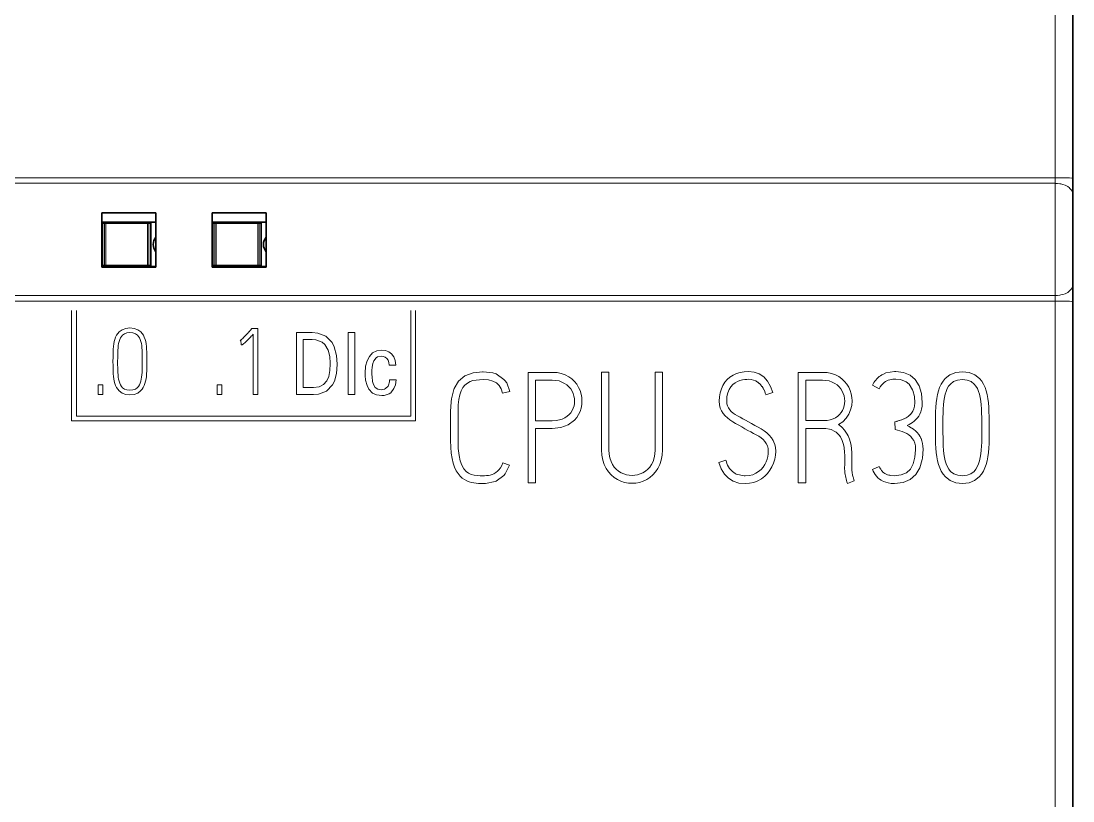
# Model space of a CAD drawing. Header units: millimetres. Extents: x -159 to 71007, y -220 to 29306.
# Drawn here: x 69117.7 to 69212.5, y 28032.5 to 28102.8 of the extents above; entities that cross this region are included whole.
import ezdxf

# ---------------------------------------------------------------- set-up
doc = ezdxf.new("R2010")
doc.units = ezdxf.units.MM
doc.layers.add('Layer 1', color=7, linetype='Continuous')

msp = doc.modelspace()

# ---------------------------------------------------------------- linework, layer by layer
at = {"layer": 'Layer 1', "color": 7, "lineweight": 18}
for points in [[(69210.943, 27868.163), (69210.943, 28258.094)], [(69210.943, 28088.627), (69019.559, 28088.627)], [(69210.943, 28088.125), (69019.559, 28088.125)], [(69212.535, 28088.612), (69212.455, 28088.615), (69212.374, 28088.604), (69212.23, 28088.62), (69212.2, 28088.624), (69212.043, 28088.627), (69211.878, 28088.624), (69211.749, 28088.622), (69211.591, 28088.624), (69211.433, 28088.627), (69211.42, 28088.627), (69211.261, 28088.628), (69211.103, 28088.628), (69210.943, 28088.627)], [(69212.535, 28087.104), (69212.522, 28087.222), (69212.455, 28087.419), (69212.373, 28087.552), (69212.23, 28087.704), (69212.226, 28087.707), (69212.061, 28087.831), (69211.878, 28087.93), (69211.829, 28087.951), (69211.635, 28088.023), (69211.435, 28088.075), (69211.355, 28088.09), (69211.15, 28088.115), (69210.945, 28088.123)], [(69124.999, 28084.496), (69129.376, 28084.496)], [(69125.187, 28084.496), (69125.187, 28084.507), (69125.19, 28084.526), (69125.194, 28084.537), (69125.202, 28084.554), (69125.209, 28084.564), (69125.221, 28084.579), (69125.229, 28084.588), (69125.244, 28084.598), (69125.256, 28084.605), (69125.275, 28084.611), (69125.286, 28084.615), (69125.305, 28084.616)], [(69125.187, 28084.496), (69125.187, 28080.754)], [(69125.305, 28084.615), (69125.305, 28080.636)], [(69129.068, 28080.636), (69129.068, 28084.615)], [(69129.068, 28084.615), (69129.081, 28084.615), (69129.1, 28084.611), (69129.111, 28084.608), (69129.129, 28084.601), (69129.138, 28084.595), (69129.152, 28084.583), (69129.16, 28084.574), (69129.17, 28084.557), (69129.177, 28084.546), (69129.184, 28084.529), (69129.186, 28084.517), (69129.188, 28084.498)], [(69129.188, 28084.496), (69129.188, 28080.754)], [(69134.945, 28084.496), (69139.322, 28084.496)], [(69135.133, 28084.496), (69135.135, 28084.507), (69135.138, 28084.526), (69135.141, 28084.537), (69135.15, 28084.554), (69135.157, 28084.564), (69135.169, 28084.579), (69135.178, 28084.588), (69135.194, 28084.598), (69135.206, 28084.605), (69135.222, 28084.611), (69135.234, 28084.615), (69135.253, 28084.616)], [(69135.133, 28084.496), (69135.133, 28080.754)], [(69135.253, 28084.615), (69135.253, 28080.636)], [(69139.016, 28080.636), (69139.016, 28084.615)], [(69139.016, 28084.615), (69139.028, 28084.615), (69139.046, 28084.611), (69139.058, 28084.608), (69139.075, 28084.601), (69139.085, 28084.595), (69139.098, 28084.583), (69139.106, 28084.574), (69139.119, 28084.557), (69139.124, 28084.546), (69139.13, 28084.529), (69139.134, 28084.517), (69139.135, 28084.498)], [(69139.134, 28084.496), (69139.134, 28080.754)], [(69124.999, 28080.754), (69129.376, 28080.754)], [(69125.305, 28080.636), (69125.293, 28080.638), (69125.275, 28080.641), (69125.263, 28080.645), (69125.246, 28080.653), (69125.236, 28080.66), (69125.222, 28080.672), (69125.214, 28080.68), (69125.202, 28080.695), (69125.197, 28080.707), (69125.19, 28080.725), (69125.187, 28080.738), (69125.185, 28080.756)], [(69129.188, 28080.754), (69129.186, 28080.742), (69129.182, 28080.724), (69129.179, 28080.712), (69129.17, 28080.695), (69129.164, 28080.683), (69129.152, 28080.67), (69129.142, 28080.662), (69129.127, 28080.65), (69129.115, 28080.645), (69129.098, 28080.638), (69129.086, 28080.636), (69129.068, 28080.635)], [(69134.945, 28080.754), (69139.322, 28080.754)], [(69135.253, 28080.636), (69135.239, 28080.638), (69135.221, 28080.641), (69135.209, 28080.645), (69135.192, 28080.653), (69135.182, 28080.66), (69135.167, 28080.672), (69135.159, 28080.68), (69135.148, 28080.695), (69135.141, 28080.707), (69135.135, 28080.725), (69135.132, 28080.738), (69135.13, 28080.756)], [(69139.134, 28080.754), (69139.134, 28080.742), (69139.13, 28080.724), (69139.127, 28080.712), (69139.119, 28080.695), (69139.112, 28080.683), (69139.1, 28080.67), (69139.091, 28080.662), (69139.076, 28080.65), (69139.065, 28080.645), (69139.046, 28080.638), (69139.034, 28080.636), (69139.016, 28080.635)], [(69212.535, 28079.012), (69212.522, 28078.899), (69212.455, 28078.704), (69212.373, 28078.575), (69212.23, 28078.424), (69212.226, 28078.422), (69212.06, 28078.3), (69211.878, 28078.202), (69211.829, 28078.18), (69211.635, 28078.111), (69211.435, 28078.061), (69211.352, 28078.046), (69211.148, 28078.019), (69210.943, 28078.01)], [(69210.943, 28078.01), (69019.559, 28078.01)], [(69210.943, 28077.505), (69019.559, 28077.505)], [(69212.535, 28077.496), (69212.455, 28077.498), (69212.374, 28077.487), (69212.23, 28077.502), (69212.2, 28077.505), (69212.043, 28077.508), (69211.878, 28077.503), (69211.749, 28077.5), (69211.591, 28077.502), (69211.433, 28077.505), (69211.42, 28077.505), (69211.261, 28077.507), (69211.103, 28077.505), (69210.943, 28077.505)], [(69129.004, 28072.118), (69129.002, 28072.4), (69128.998, 28072.671), (69128.996, 28072.932), (69128.985, 28073.183), (69128.967, 28073.422), (69128.938, 28073.648), (69128.898, 28073.862), (69128.844, 28074.062), (69128.776, 28074.25), (69128.692, 28074.426), (69128.586, 28074.586), (69128.458, 28074.731), (69128.187, 28074.933), (69127.862, 28075.054), (69127.481, 28075.095), (69127.101, 28075.054), (69126.775, 28074.933), (69126.504, 28074.731), (69126.376, 28074.586), (69126.27, 28074.426), (69126.186, 28074.25), (69126.118, 28074.062), (69126.063, 28073.862), (69126.02, 28073.648), (69125.99, 28073.422), (69125.968, 28073.183), (69125.958, 28072.932), (69125.953, 28072.671), (69125.952, 28072.4), (69125.95, 28072.118)], [(69126.371, 28072.118), (69126.373, 28072.378), (69126.376, 28072.627), (69126.381, 28072.865), (69126.39, 28073.09), (69126.405, 28073.306), (69126.427, 28073.51), (69126.457, 28073.7), (69126.499, 28073.877), (69126.552, 28074.039), (69126.619, 28074.185), (69126.703, 28074.318), (69126.804, 28074.436), (69126.983, 28074.569), (69127.208, 28074.648), (69127.483, 28074.675), (69127.754, 28074.648), (69127.98, 28074.569), (69128.164, 28074.436), (69128.261, 28074.318), (69128.343, 28074.185), (69128.411, 28074.039), (69128.467, 28073.877), (69128.508, 28073.7), (69128.539, 28073.51), (69128.561, 28073.306), (69128.576, 28073.09), (69128.584, 28072.865), (69128.589, 28072.627), (69128.593, 28072.378), (69128.593, 28072.118)], [(69138.423, 28074.967), (69138.416, 28074.96), (69138.322, 28074.856), (69138.315, 28074.847), (69138.219, 28074.743), (69138.211, 28074.734), (69138.115, 28074.629), (69138.108, 28074.623), (69138.012, 28074.52), (69138.01, 28074.518), (69137.912, 28074.416), (69137.82, 28074.318), (69137.732, 28074.231), (69137.65, 28074.152), (69137.575, 28074.083), (69137.512, 28074.027), (69137.463, 28073.987), (69137.429, 28073.963)], [(69138.423, 28074.967), (69138.48, 28075.034)], [(69138.48, 28075.032), (69139.002, 28075.032)], [(69139.002, 28075.032), (69139.002, 28069.088)], [(69142.504, 28074.669), (69143.916, 28074.669)], [(69142.504, 28069.096), (69142.504, 28074.667)], [(69144.037, 28069.096), (69144.494, 28069.132), (69145.218, 28069.397), (69145.746, 28069.954), (69145.925, 28070.299), (69146.11, 28070.998), (69146.159, 28071.804), (69146.159, 28071.817), (69146.112, 28072.622), (69145.91, 28073.396), (69145.709, 28073.782), (69145.162, 28074.352), (69144.421, 28074.628), (69143.917, 28074.67)], [(69147.163, 28074.669), (69147.773, 28074.669)], [(69147.163, 28069.096), (69147.163, 28074.667)], [(69147.773, 28074.669), (69147.773, 28069.098)], [(69137.479, 28073.981), (69137.431, 28073.965)], [(69137.503, 28073.558), (69137.479, 28073.981)], [(69137.503, 28073.558), (69137.527, 28073.56), (69137.555, 28073.565), (69137.589, 28073.573), (69137.633, 28073.594), (69137.69, 28073.631), (69137.759, 28073.685), (69137.845, 28073.759), (69137.949, 28073.856), (69137.967, 28073.873), (69138.071, 28073.976), (69138.113, 28074.018), (69138.215, 28074.123), (69138.288, 28074.197), (69138.387, 28074.303), (69138.39, 28074.305), (69138.489, 28074.412), (69138.588, 28074.52)], [(69138.588, 28069.09), (69138.588, 28074.52)], [(69143.114, 28074.037), (69143.114, 28069.73)], [(69143.917, 28074.037), (69143.116, 28074.037)], [(69143.917, 28074.037), (69144.254, 28074.01), (69144.825, 28073.799), (69145.045, 28073.611), (69145.369, 28073.089), (69145.517, 28072.514), (69145.551, 28071.906), (69145.551, 28071.861), (69145.516, 28071.256), (69145.408, 28070.727), (69145.231, 28070.319), (69144.936, 28069.989), (69144.541, 28069.792), (69144.04, 28069.726)], [(69151.448, 28071.734), (69151.399, 28072.145), (69151.275, 28072.487), (69151.073, 28072.758), (69150.829, 28072.942), (69150.537, 28073.053), (69150.197, 28073.09), (69149.747, 28073.028), (69149.371, 28072.837), (69149.072, 28072.523), (69148.863, 28072.122), (69148.738, 28071.635), (69148.73, 28071.577), (69148.696, 28071.062), (69148.699, 28070.813)], [(69125.95, 28072.027), (69125.95, 28072.118)], [(69125.95, 28072.027), (69125.952, 28071.746), (69125.953, 28071.475), (69125.958, 28071.216), (69125.968, 28070.966), (69125.99, 28070.729), (69126.02, 28070.503), (69126.063, 28070.289), (69126.118, 28070.089), (69126.186, 28069.9), (69126.272, 28069.725), (69126.381, 28069.564), (69126.515, 28069.42), (69126.781, 28069.218), (69127.102, 28069.096), (69127.483, 28069.056), (69127.859, 28069.096), (69128.179, 28069.218), (69128.443, 28069.42), (69128.571, 28069.564), (69128.679, 28069.725), (69128.766, 28069.9), (69128.835, 28070.089), (69128.893, 28070.289), (69128.935, 28070.503), (69128.967, 28070.729), (69128.987, 28070.966), (69128.998, 28071.216), (69129.002, 28071.475), (69129.005, 28071.746), (69129.005, 28072.027)], [(69128.591, 28072.027), (69128.589, 28071.776), (69128.586, 28071.534), (69128.581, 28071.298), (69128.573, 28071.072), (69128.556, 28070.856), (69128.532, 28070.653), (69128.499, 28070.461), (69128.455, 28070.281), (69128.399, 28070.113), (69128.33, 28069.962), (69128.244, 28069.828), (69128.142, 28069.708), (69127.966, 28069.58), (69127.746, 28069.502), (69127.481, 28069.477), (69127.212, 28069.502), (69126.987, 28069.58), (69126.811, 28069.708), (69126.708, 28069.828), (69126.624, 28069.962), (69126.556, 28070.113), (69126.502, 28070.281), (69126.46, 28070.461), (69126.428, 28070.653), (69126.405, 28070.856), (69126.388, 28071.072), (69126.38, 28071.298), (69126.375, 28071.534), (69126.371, 28071.776), (69126.369, 28072.027)], [(69126.371, 28072.118), (69126.371, 28072.027)], [(69128.591, 28072.027), (69128.591, 28072.118)], [(69129.004, 28072.118), (69129.004, 28072.027)], [(69149.306, 28070.95), (69149.304, 28071.057), (69149.308, 28071.246), (69149.333, 28071.567), (69149.397, 28071.887), (69149.482, 28072.126), (69149.673, 28072.388), (69149.813, 28072.477), (69150.133, 28072.553), (69150.333, 28072.529), (69150.504, 28072.462), (69150.647, 28072.347), (69150.761, 28072.182), (69150.832, 28071.978), (69150.861, 28071.734)], [(69150.903, 28070.415), (69150.891, 28070.232), (69150.793, 28069.92), (69150.756, 28069.851), (69150.537, 28069.622), (69150.449, 28069.578), (69150.133, 28069.523), (69149.836, 28069.577), (69149.606, 28069.738), (69149.442, 28070.008), (69149.365, 28070.279), (69149.358, 28070.313), (69149.319, 28070.628), (69149.317, 28070.631), (69149.304, 28070.948)], [(69151.448, 28071.734), (69150.864, 28071.734)], [(69161.735, 28069.362), (69161.46, 28070.133), (69161.3, 28070.351), (69161.211, 28070.454), (69160.505, 28070.944), (69160.205, 28071.046), (69159.348, 28071.143), (69159.283, 28071.143), (69158.432, 28071.05), (69157.689, 28070.769), (69157.121, 28070.301), (69156.721, 28069.624), (69156.69, 28069.545), (69156.482, 28068.713), (69156.442, 28068.426), (69156.401, 28067.569)], [(69163.399, 28071.086), (69165.574, 28071.086)], [(69163.399, 28061.139), (69163.399, 28071.086)], [(69165.575, 28066.024), (69166.35, 28066.108), (69167.014, 28066.361), (69167.568, 28066.783), (69167.777, 28067.023), (69167.947, 28067.286), (69168.08, 28067.569), (69168.174, 28067.868), (69168.232, 28068.177), (69168.25, 28068.493), (69168.232, 28068.813), (69168.174, 28069.129), (69168.08, 28069.438), (69167.949, 28069.735), (69167.78, 28070.011), (69167.574, 28070.266), (69167.334, 28070.495), (69167.054, 28070.693), (69166.738, 28070.86), (69166.385, 28070.987), (69165.998, 28071.062), (69165.577, 28071.087)], [(69170.019, 28071.101), (69170.687, 28071.101)], [(69170.019, 28064.092), (69170.019, 28071.101)], [(69170.686, 28071.101), (69170.686, 28064.092)], [(69174.841, 28071.101), (69175.51, 28071.101)], [(69174.841, 28064.092), (69174.841, 28071.101)], [(69175.51, 28071.101), (69175.51, 28064.092)], [(69185.471, 28069.266), (69185.263, 28069.828), (69184.987, 28070.296), (69184.639, 28070.673), (69184.235, 28070.95), (69183.784, 28071.114), (69183.283, 28071.168), (69182.894, 28071.148), (69182.529, 28071.086), (69182.189, 28070.983), (69181.878, 28070.84), (69181.601, 28070.661), (69181.356, 28070.446), (69181.146, 28070.194), (69180.969, 28069.912), (69180.826, 28069.597), (69180.721, 28069.253), (69180.658, 28068.886), (69180.636, 28068.493), (69180.659, 28068.162), (69180.726, 28067.867)], [(69187.764, 28071.086), (69189.94, 28071.086)], [(69187.764, 28061.139), (69187.764, 28071.086)], [(69191.396, 28066.382), (69191.778, 28066.637), (69192.086, 28066.946), (69192.32, 28067.306), (69192.483, 28067.697), (69192.581, 28068.098), (69192.615, 28068.507), (69192.596, 28068.827), (69192.539, 28069.142), (69192.445, 28069.452), (69192.313, 28069.748), (69192.145, 28070.024), (69191.941, 28070.279), (69191.701, 28070.506), (69191.421, 28070.702), (69191.104, 28070.865), (69190.751, 28070.988), (69190.365, 28071.062), (69189.943, 28071.086)], [(69195.376, 28070.909), (69195.286, 28070.86), (69195.172, 28070.786), (69195.062, 28070.705), (69194.958, 28070.617), (69194.931, 28070.594), (69194.833, 28070.498), (69194.744, 28070.395), (69194.661, 28070.288), (69194.587, 28070.173), (69194.52, 28070.053), (69194.463, 28069.928)], [(69197.594, 28066.301), (69197.75, 28066.386), (69197.909, 28066.481), (69198.067, 28066.582), (69198.221, 28066.696), (69198.365, 28066.828), (69198.5, 28066.976), (69198.623, 28067.142), (69198.728, 28067.328), (69198.816, 28067.534), (69198.881, 28067.767), (69198.92, 28068.037), (69198.933, 28068.342), (69198.933, 28068.384), (69198.864, 28069.181), (69198.659, 28069.88), (69198.317, 28070.437), (69197.848, 28070.843), (69197.264, 28071.087), (69196.561, 28071.168), (69196.449, 28071.166), (69195.659, 28071.031), (69195.379, 28070.907)], [(69204.973, 28066.176), (69204.972, 28066.645), (69204.967, 28067.099), (69204.96, 28067.535), (69204.943, 28067.952), (69204.913, 28068.351), (69204.867, 28068.728), (69204.805, 28069.085), (69204.719, 28069.42), (69204.613, 28069.735), (69204.478, 28070.026), (69204.31, 28070.292), (69204.107, 28070.533), (69203.68, 28070.87), (69203.164, 28071.072), (69202.561, 28071.139), (69201.958, 28071.072), (69201.443, 28070.87), (69201.015, 28070.533), (69200.813, 28070.292), (69200.644, 28070.026), (69200.51, 28069.735), (69200.402, 28069.42), (69200.314, 28069.085), (69200.247, 28068.728), (69200.198, 28068.351), (69200.164, 28067.952), (69200.148, 28067.535), (69200.141, 28067.099), (69200.136, 28066.645), (69200.134, 28066.176)], [(69124.601, 28069.965), (69125.022, 28069.965)], [(69124.601, 28069.096), (69124.601, 28069.965)], [(69125.022, 28069.965), (69125.022, 28069.096)], [(69135.344, 28069.965), (69135.765, 28069.965)], [(69135.344, 28069.096), (69135.344, 28069.965)], [(69135.765, 28069.965), (69135.765, 28069.096)], [(69148.698, 28070.81), (69148.738, 28070.373), (69148.861, 28069.909), (69149.035, 28069.567), (69149.361, 28069.22), (69149.709, 28069.055), (69150.195, 28068.989), (69150.416, 28069.002), (69150.869, 28069.147), (69150.998, 28069.24), (69151.295, 28069.622), (69151.421, 28069.949), (69151.476, 28070.417)], [(69150.903, 28070.415), (69151.477, 28070.415)], [(69157.069, 28067.569), (69157.087, 28068.153), (69157.142, 28068.655), (69157.233, 28069.073), (69157.357, 28069.421), (69157.512, 28069.711), (69157.697, 28069.942), (69157.911, 28070.122), (69158.152, 28070.255), (69158.418, 28070.343), (69158.708, 28070.397), (69159.018, 28070.429), (69159.348, 28070.44), (69159.825, 28070.407), (69160.221, 28070.307), (69160.536, 28070.142), (69160.782, 28069.906), (69160.967, 28069.592), (69161.091, 28069.199)], [(69165.575, 28070.384), (69164.068, 28070.384)], [(69164.068, 28070.384), (69164.068, 28066.728)], [(69165.575, 28070.384), (69165.894, 28070.365), (69166.185, 28070.311), (69166.448, 28070.218), (69166.683, 28070.097), (69166.895, 28069.952), (69167.078, 28069.784), (69167.234, 28069.597), (69167.361, 28069.395), (69167.459, 28069.177), (69167.528, 28068.952), (69167.57, 28068.724), (69167.583, 28068.495), (69167.57, 28068.276), (69167.531, 28068.061), (69167.465, 28067.847), (69167.373, 28067.643), (69167.25, 28067.454), (69167.098, 28067.281), (69166.918, 28067.126), (69166.711, 28066.993), (69166.475, 28066.88), (69166.208, 28066.796), (69165.909, 28066.745), (69165.575, 28066.728)], [(69185.621, 28064.66), (69185.499, 28064.946), (69185.335, 28065.201), (69185.143, 28065.43), (69184.922, 28065.635), (69184.676, 28065.822), (69184.412, 28065.994), (69184.129, 28066.152), (69183.838, 28066.307), (69183.546, 28066.466), (69183.257, 28066.629), (69182.999, 28066.772), (69182.749, 28066.907), (69182.508, 28067.035), (69182.283, 28067.159), (69182.076, 28067.289), (69181.887, 28067.421), (69181.72, 28067.56), (69181.577, 28067.712), (69181.459, 28067.877), (69181.372, 28068.057), (69181.319, 28068.263), (69181.303, 28068.49), (69181.326, 28068.901), (69181.4, 28069.253), (69181.523, 28069.545), (69181.682, 28069.785), (69181.862, 28069.986), (69182.061, 28070.144), (69182.272, 28070.266), (69182.492, 28070.353), (69182.716, 28070.407), (69182.93, 28070.437), (69183.118, 28070.456), (69183.28, 28070.462), (69183.514, 28070.446), (69183.726, 28070.397), (69183.917, 28070.318)], [(69183.918, 28070.321), (69183.954, 28070.303), (69184.089, 28070.218), (69184.115, 28070.198), (69184.238, 28070.098), (69184.26, 28070.081), (69184.37, 28069.965), (69184.387, 28069.946), (69184.484, 28069.821), (69184.496, 28069.802), (69184.582, 28069.669), (69184.59, 28069.652), (69184.663, 28069.511), (69184.668, 28069.502), (69184.73, 28069.358), (69184.784, 28069.213), (69184.826, 28069.078)], [(69189.94, 28070.384), (69188.433, 28070.384)], [(69188.433, 28070.384), (69188.433, 28066.741)], [(69189.94, 28070.384), (69190.259, 28070.365), (69190.548, 28070.311), (69190.812, 28070.218), (69191.049, 28070.098), (69191.259, 28069.956), (69191.443, 28069.791), (69191.598, 28069.607), (69191.726, 28069.406), (69191.823, 28069.189), (69191.892, 28068.963), (69191.934, 28068.734), (69191.948, 28068.506), (69191.936, 28068.286), (69191.899, 28068.071), (69191.837, 28067.857), (69191.749, 28067.653), (69191.633, 28067.464), (69191.489, 28067.291), (69191.32, 28067.136), (69191.121, 28067.003), (69190.895, 28066.891), (69190.641, 28066.807), (69190.359, 28066.757), (69190.049, 28066.74)], [(69195.066, 28069.61), (69194.463, 28069.927)], [(69195.066, 28069.61), (69195.158, 28069.782), (69195.261, 28069.932), (69195.374, 28070.06), (69195.493, 28070.164), (69195.618, 28070.252), (69195.746, 28070.321), (69195.879, 28070.375), (69196.014, 28070.417), (69196.152, 28070.446), (69196.291, 28070.464), (69196.425, 28070.476), (69196.558, 28070.479), (69196.976, 28070.442), (69197.505, 28070.242), (69197.769, 28070.015), (69198.074, 28069.527), (69198.103, 28069.459), (69198.236, 28068.908), (69198.262, 28068.34), (69198.244, 28068.055), (69198.19, 28067.806), (69198.126, 28067.646)], [(69200.806, 28066.176), (69200.808, 28066.607), (69200.811, 28067.021), (69200.818, 28067.417), (69200.831, 28067.794), (69200.855, 28068.153), (69200.889, 28068.493), (69200.937, 28068.813), (69201.003, 28069.108), (69201.086, 28069.377), (69201.19, 28069.622), (69201.323, 28069.843), (69201.485, 28070.038), (69201.766, 28070.26), (69202.125, 28070.393), (69202.558, 28070.437), (69202.986, 28070.393), (69203.343, 28070.26), (69203.631, 28070.038), (69203.786, 28069.843), (69203.918, 28069.622), (69204.025, 28069.377), (69204.113, 28069.108), (69204.18, 28068.813), (69204.229, 28068.493), (69204.262, 28068.153), (69204.286, 28067.794), (69204.299, 28067.417), (69204.306, 28067.021), (69204.31, 28066.607), (69204.31, 28066.176)], [(69125.022, 28069.096), (69124.601, 28069.096)], [(69135.765, 28069.096), (69135.344, 28069.096)], [(69139.002, 28069.09), (69138.588, 28069.09)], [(69144.037, 28069.096), (69142.504, 28069.096)], [(69143.114, 28069.728), (69144.04, 28069.728)], [(69147.773, 28069.096), (69147.163, 28069.096)], [(69161.735, 28069.362), (69161.091, 28069.198)], [(69185.471, 28069.266), (69184.828, 28069.073)], [(69156.401, 28064.948), (69156.401, 28067.569)], [(69157.069, 28067.569), (69157.069, 28064.948)], [(69180.725, 28067.867), (69180.838, 28067.609), (69180.987, 28067.38), (69181.164, 28067.17), (69181.37, 28066.976), (69181.597, 28066.799), (69181.843, 28066.634), (69182.109, 28066.481), (69182.386, 28066.331), (69182.664, 28066.176), (69182.943, 28066.012), (69183.211, 28065.861), (69183.472, 28065.721), (69183.728, 28065.591), (69183.972, 28065.463), (69184.198, 28065.329), (69184.403, 28065.186), (69184.587, 28065.031), (69184.745, 28064.862), (69184.877, 28064.682), (69184.974, 28064.476), (69185.033, 28064.24), (69185.054, 28063.971), (69185.042, 28063.752), (69185.005, 28063.518), (69184.943, 28063.267), (69184.853, 28063.016), (69184.734, 28062.776), (69184.584, 28062.55), (69184.4, 28062.341), (69184.185, 28062.155), (69183.935, 28061.992), (69183.649, 28061.864), (69183.324, 28061.788), (69182.959, 28061.763), (69182.891, 28061.764), (69182.167, 28061.919)], [(69198.125, 28067.646), (69198.098, 28067.595), (69198.091, 28067.582), (69197.978, 28067.414), (69197.971, 28067.406), (69197.838, 28067.255), (69197.831, 28067.249), (69197.676, 28067.119), (69197.668, 28067.112), (69197.498, 28067.003), (69197.486, 28066.996), (69197.306, 28066.903), (69197.287, 28066.895), (69197.101, 28066.821), (69197.077, 28066.813), (69196.887, 28066.748), (69196.866, 28066.741), (69196.676, 28066.68), (69196.657, 28066.673), (69196.465, 28066.614)], [(69164.068, 28066.726), (69165.575, 28066.726)], [(69188.433, 28066.74), (69190.045, 28066.74)], [(69192.601, 28063.415), (69192.6, 28063.53), (69192.588, 28063.865), (69192.561, 28064.198), (69192.515, 28064.525), (69192.445, 28064.852), (69192.379, 28065.068), (69192.251, 28065.377), (69192.18, 28065.512), (69192.001, 28065.795), (69191.938, 28065.881), (69191.716, 28066.13), (69191.66, 28066.182), (69191.394, 28066.383)], [(69196.506, 28065.926), (69196.467, 28066.617)], [(69198.837, 28065.12), (69198.822, 28065.153), (69198.744, 28065.31), (69198.729, 28065.337), (69198.635, 28065.485), (69198.618, 28065.509), (69198.507, 28065.643), (69198.483, 28065.669), (69198.359, 28065.79), (69198.327, 28065.817), (69198.188, 28065.924), (69198.148, 28065.953), (69198.003, 28066.051), (69197.955, 28066.083), (69197.806, 28066.176), (69197.747, 28066.21), (69197.594, 28066.297)], [(69200.138, 28066.024), (69200.138, 28066.176)], [(69200.806, 28066.176), (69200.806, 28066.024)], [(69204.318, 28066.024), (69204.318, 28066.176)], [(69204.973, 28066.176), (69204.973, 28066.024)], [(69165.575, 28066.024), (69164.068, 28066.024)], [(69164.068, 28066.024), (69164.068, 28061.139)], [(69188.433, 28066.038), (69188.433, 28061.139)], [(69190.019, 28066.038), (69188.434, 28066.038)], [(69190.019, 28066.038), (69190.232, 28066.029), (69190.585, 28065.97), (69190.735, 28065.924), (69191.058, 28065.77), (69191.182, 28065.686), (69191.441, 28065.436), (69191.555, 28065.278), (69191.72, 28064.959), (69191.815, 28064.683), (69191.889, 28064.333), (69191.899, 28064.267), (69191.934, 28063.912), (69191.945, 28063.555)], [(69196.506, 28065.926), (69196.716, 28065.883), (69196.927, 28065.828), (69197.141, 28065.761), (69197.349, 28065.677), (69197.545, 28065.574), (69197.731, 28065.452), (69197.899, 28065.306), (69198.045, 28065.136), (69198.17, 28064.941), (69198.264, 28064.72), (69198.321, 28064.474), (69198.34, 28064.203), (69198.34, 28064.116), (69198.281, 28063.447), (69198.125, 28062.835), (69197.868, 28062.367), (69197.506, 28062.037), (69197.029, 28061.838), (69196.44, 28061.772), (69196.098, 28061.795), (69196.024, 28061.807)], [(69200.138, 28066.024), (69200.139, 28065.554), (69200.144, 28065.103), (69200.151, 28064.672), (69200.168, 28064.258), (69200.201, 28063.861), (69200.25, 28063.484), (69200.318, 28063.127), (69200.405, 28062.792), (69200.513, 28062.477), (69200.65, 28062.186), (69200.823, 28061.919), (69201.032, 28061.676), (69201.453, 28061.34), (69201.965, 28061.136), (69202.567, 28061.068), (69203.161, 28061.136), (69203.668, 28061.34), (69204.087, 28061.676), (69204.291, 28061.919), (69204.461, 28062.186), (69204.599, 28062.477), (69204.71, 28062.792), (69204.8, 28063.127), (69204.867, 28063.484), (69204.916, 28063.861), (69204.95, 28064.258), (69204.967, 28064.672), (69204.973, 28065.103), (69204.976, 28065.554), (69204.978, 28066.024)], [(69204.318, 28066.024), (69204.316, 28065.606), (69204.313, 28065.202), (69204.306, 28064.81), (69204.291, 28064.432), (69204.264, 28064.074), (69204.227, 28063.733), (69204.175, 28063.413), (69204.106, 28063.115), (69204.018, 28062.837), (69203.909, 28062.585), (69203.774, 28062.359), (69203.613, 28062.16), (69203.333, 28061.946), (69202.983, 28061.816), (69202.563, 28061.774), (69202.137, 28061.816), (69201.783, 28061.946), (69201.502, 28062.16), (69201.34, 28062.359), (69201.207, 28062.585), (69201.103, 28062.837), (69201.018, 28063.115), (69200.951, 28063.413), (69200.899, 28063.733), (69200.861, 28064.074), (69200.835, 28064.432), (69200.82, 28064.81), (69200.813, 28065.202), (69200.809, 28065.606), (69200.808, 28066.024)], [(69156.401, 28064.948), (69156.417, 28064.338), (69156.463, 28063.796), (69156.54, 28063.321), (69156.643, 28062.905), (69156.767, 28062.539), (69156.914, 28062.224), (69157.079, 28061.958), (69157.258, 28061.737), (69157.451, 28061.562), (69157.656, 28061.424), (69157.863, 28061.311), (69158.075, 28061.223), (69158.289, 28061.16), (69158.503, 28061.116), (69158.717, 28061.092), (69158.926, 28061.08), (69159.124, 28061.074), (69159.313, 28061.072), (69159.549, 28061.079), (69160.407, 28061.254), (69160.497, 28061.293), (69161.211, 28061.801), (69161.327, 28061.934), (69161.725, 28062.714)], [(69161.105, 28062.947), (69161.009, 28062.699), (69160.896, 28062.487), (69160.764, 28062.312), (69160.621, 28062.169), (69160.472, 28062.049), (69160.314, 28061.955), (69160.148, 28061.882), (69159.98, 28061.83), (69159.806, 28061.796), (69159.634, 28061.778), (69159.469, 28061.766), (69159.309, 28061.763), (69159.055, 28061.77), (69158.794, 28061.786), (69158.529, 28061.814), (69158.27, 28061.874), (69158.028, 28061.992), (69157.802, 28062.165), (69157.598, 28062.406), (69157.421, 28062.723), (69157.271, 28063.117), (69157.159, 28063.609), (69157.091, 28064.221), (69157.087, 28064.262), (69157.069, 28064.951)], [(69180.595, 28062.975), (69180.807, 28062.4), (69181.096, 28061.922), (69181.459, 28061.547), (69181.893, 28061.274), (69182.392, 28061.111), (69182.955, 28061.057), (69183.369, 28061.086), (69183.755, 28061.17), (69184.115, 28061.313), (69184.442, 28061.5), (69184.734, 28061.72), (69184.988, 28061.975), (69185.205, 28062.26), (69185.388, 28062.569), (69185.532, 28062.906), (69185.638, 28063.258), (69185.701, 28063.612), (69185.723, 28063.969), (69185.699, 28064.336), (69185.625, 28064.663)], [(69194.461, 28062.325), (69194.528, 28062.177), (69194.606, 28062.027), (69194.697, 28061.875), (69194.803, 28061.729), (69194.929, 28061.594), (69195.077, 28061.469), (69195.246, 28061.357), (69195.433, 28061.259), (69195.642, 28061.178), (69195.876, 28061.116), (69196.142, 28061.079), (69196.442, 28061.067), (69197.207, 28061.156), (69197.842, 28061.422), (69198.349, 28061.867), (69198.716, 28062.478), (69198.936, 28063.247), (69198.955, 28063.366), (69199.009, 28064.17), (69198.999, 28064.436), (69198.965, 28064.682), (69198.911, 28064.907), (69198.837, 28065.114)], [(69170.019, 28064.092), (69170.046, 28063.615), (69170.125, 28063.181), (69170.254, 28062.788), (69170.43, 28062.437), (69170.64, 28062.125), (69170.885, 28061.852), (69171.158, 28061.62), (69171.452, 28061.429), (69171.769, 28061.281), (69172.099, 28061.173), (69172.432, 28061.109), (69172.771, 28061.087), (69173.11, 28061.109), (69173.445, 28061.173), (69173.775, 28061.281), (69174.092, 28061.429), (69174.384, 28061.62), (69174.654, 28061.852), (69174.895, 28062.125), (69175.102, 28062.437), (69175.276, 28062.788), (69175.407, 28063.181), (69175.486, 28063.615), (69175.513, 28064.092)], [(69174.841, 28064.092), (69174.821, 28063.715), (69174.76, 28063.373), (69174.658, 28063.066), (69174.523, 28062.794), (69174.365, 28062.554), (69174.179, 28062.349), (69173.974, 28062.177), (69173.751, 28062.037), (69173.511, 28061.929), (69173.261, 28061.852), (69173.015, 28061.807), (69172.77, 28061.792), (69172.517, 28061.807), (69172.266, 28061.852), (69172.016, 28061.929), (69171.776, 28062.037), (69171.552, 28062.177), (69171.346, 28062.349), (69171.162, 28062.554), (69171.003, 28062.794), (69170.868, 28063.066), (69170.765, 28063.373), (69170.703, 28063.715), (69170.683, 28064.092)], [(69191.945, 28062.684), (69191.945, 28063.553)], [(69192.601, 28063.415), (69192.601, 28063.139)], [(69161.105, 28062.947), (69161.721, 28062.713)], [(69180.595, 28062.975), (69181.237, 28063.169)], [(69182.163, 28061.916), (69182.074, 28061.963), (69181.939, 28062.049), (69181.813, 28062.149), (69181.698, 28062.261), (69181.593, 28062.384), (69181.555, 28062.433), (69181.466, 28062.569), (69181.388, 28062.713), (69181.325, 28062.861), (69181.274, 28063.012), (69181.238, 28063.167)], [(69191.933, 28062.561), (69191.946, 28062.685)], [(69191.933, 28062.561), (69191.934, 28062.495), (69191.941, 28062.344), (69191.946, 28062.264), (69191.96, 28062.113), (69191.971, 28062.02), (69191.993, 28061.87), (69192.012, 28061.764), (69192.043, 28061.616), (69192.071, 28061.497), (69192.11, 28061.35), (69192.15, 28061.215), (69192.197, 28061.071)], [(69192.81, 28061.318), (69192.783, 28061.395), (69192.726, 28061.571), (69192.707, 28061.633), (69192.664, 28061.814), (69192.655, 28061.86), (69192.627, 28062.044), (69192.623, 28062.077), (69192.605, 28062.261), (69192.603, 28062.282), (69192.592, 28062.467), (69192.592, 28062.474), (69192.588, 28062.659), (69192.588, 28062.748), (69192.588, 28062.834), (69192.588, 28062.913), (69192.59, 28062.99), (69192.595, 28063.066), (69192.601, 28063.14)], [(69194.461, 28062.325), (69195.064, 28062.615)], [(69196.026, 28061.808), (69195.937, 28061.827), (69195.809, 28061.864), (69195.807, 28061.864), (69195.684, 28061.912), (69195.567, 28061.975), (69195.467, 28062.047), (69195.369, 28062.135), (69195.362, 28062.142), (69195.276, 28062.241), (69195.201, 28062.349), (69195.18, 28062.381), (69195.118, 28062.495), (69195.064, 28062.615)], [(69164.068, 28061.139), (69163.399, 28061.139)], [(69188.433, 28061.139), (69187.764, 28061.139)], [(69192.81, 28061.318), (69192.195, 28061.071)]]:
    msp.add_lwpolyline(points, dxfattribs=at)
at = {"layer": 'Layer 1', "color": 7, "lineweight": 35}
for points in [[(69212.535, 27868.163), (69212.535, 28258.094)], [(69124.942, 28085.465), (69129.828, 28085.465)], [(69124.942, 28085.465), (69124.942, 28080.581)], [(69129.828, 28080.581), (69129.828, 28085.465)], [(69134.889, 28085.465), (69139.774, 28085.465)], [(69134.889, 28080.581), (69134.889, 28085.465)], [(69139.775, 28085.465), (69139.775, 28080.581)], [(69124.946, 28084.615), (69129.824, 28084.615)], [(69124.999, 28084.496), (69125, 28084.507), (69125.003, 28084.526), (69125.007, 28084.537), (69125.015, 28084.554), (69125.022, 28084.564), (69125.033, 28084.579), (69125.042, 28084.588), (69125.059, 28084.598), (69125.07, 28084.605), (69125.088, 28084.611), (69125.101, 28084.615), (69125.12, 28084.616)], [(69124.999, 28080.754), (69124.999, 28084.496)], [(69129.255, 28084.615), (69129.268, 28084.615), (69129.287, 28084.611), (69129.299, 28084.608), (69129.315, 28084.6), (69129.325, 28084.593), (69129.339, 28084.581), (69129.347, 28084.571), (69129.358, 28084.556), (69129.364, 28084.544), (69129.371, 28084.527), (69129.374, 28084.515), (69129.376, 28084.497)], [(69129.374, 28080.754), (69129.374, 28084.496)], [(69134.894, 28084.615), (69139.772, 28084.615)], [(69134.945, 28084.496), (69134.945, 28084.507), (69134.948, 28084.526), (69134.952, 28084.537), (69134.96, 28084.554), (69134.967, 28084.564), (69134.978, 28084.579), (69134.989, 28084.588), (69135.004, 28084.598), (69135.015, 28084.605), (69135.034, 28084.611), (69135.046, 28084.615), (69135.064, 28084.616)], [(69134.945, 28080.754), (69134.945, 28084.496)], [(69139.203, 28084.615), (69139.215, 28084.615), (69139.233, 28084.611), (69139.245, 28084.608), (69139.262, 28084.6), (69139.274, 28084.593), (69139.287, 28084.581), (69139.296, 28084.571), (69139.307, 28084.556), (69139.312, 28084.544), (69139.319, 28084.527), (69139.321, 28084.515), (69139.322, 28084.497)], [(69139.322, 28080.754), (69139.322, 28084.496)], [(69129.828, 28080.636), (69124.942, 28080.636)], [(69124.942, 28080.581), (69129.828, 28080.581)], [(69125.118, 28080.636), (69125.106, 28080.638), (69125.088, 28080.641), (69125.076, 28080.645), (69125.059, 28080.653), (69125.047, 28080.66), (69125.033, 28080.672), (69125.025, 28080.68), (69125.014, 28080.697), (69125.008, 28080.707), (69125.002, 28080.725), (69125, 28080.738), (69124.999, 28080.756)], [(69129.374, 28080.754), (69129.373, 28080.742), (69129.369, 28080.724), (69129.366, 28080.712), (69129.358, 28080.695), (69129.351, 28080.683), (69129.337, 28080.67), (69129.329, 28080.662), (69129.314, 28080.65), (69129.302, 28080.645), (69129.284, 28080.638), (69129.272, 28080.636), (69129.253, 28080.635)], [(69134.889, 28080.581), (69139.774, 28080.581)], [(69139.775, 28080.636), (69134.891, 28080.636)], [(69135.066, 28080.636), (69135.052, 28080.638), (69135.034, 28080.641), (69135.022, 28080.645), (69135.005, 28080.653), (69134.995, 28080.66), (69134.98, 28080.672), (69134.972, 28080.68), (69134.961, 28080.697), (69134.955, 28080.707), (69134.948, 28080.725), (69134.945, 28080.738), (69134.943, 28080.756)], [(69139.322, 28080.754), (69139.321, 28080.742), (69139.318, 28080.724), (69139.314, 28080.712), (69139.305, 28080.695), (69139.299, 28080.683), (69139.287, 28080.67), (69139.278, 28080.662), (69139.262, 28080.65), (69139.25, 28080.645), (69139.233, 28080.638), (69139.22, 28080.636), (69139.201, 28080.635)]]:
    msp.add_lwpolyline(points, dxfattribs=at)
at = {"layer": 'Layer 1', "color": 7, "lineweight": 9}
for points in [[(69122.212, 28076.656), (69122.212, 28066.71)], [(69122.65, 28076.656), (69122.65, 28067.148)], [(69152.811, 28067.148), (69152.811, 28076.656)], [(69153.247, 28076.656), (69153.247, 28066.71)], [(69122.65, 28067.148), (69152.809, 28067.148)], [(69153.247, 28066.71), (69122.212, 28066.71)]]:
    msp.add_lwpolyline(points, dxfattribs=at)
at = {"layer": 'Layer 1', "color": 7, "lineweight": 35}
for points in [[(69129.821, 28083.281), (69129.821, 28083.281), (69129.821, 28083.281), (69129.821, 28083.281), (69129.66, 28083.099), (69129.573, 28082.866), (69129.573, 28082.624), (69129.573, 28082.381), (69129.66, 28082.147), (69129.822, 28081.965)], [(69139.768, 28083.281), (69139.768, 28083.281), (69139.768, 28083.281), (69139.768, 28083.281), (69139.609, 28083.099), (69139.521, 28082.866), (69139.521, 28082.624), (69139.521, 28082.381), (69139.609, 28082.147), (69139.771, 28081.965)]]:
    msp.add_open_spline(points, degree=3, knots=[0, 0, 0, 0, 1, 1, 1, 2, 2, 2, 3, 3, 3, 3], dxfattribs=at)

doc.saveas('drawing.dxf')
